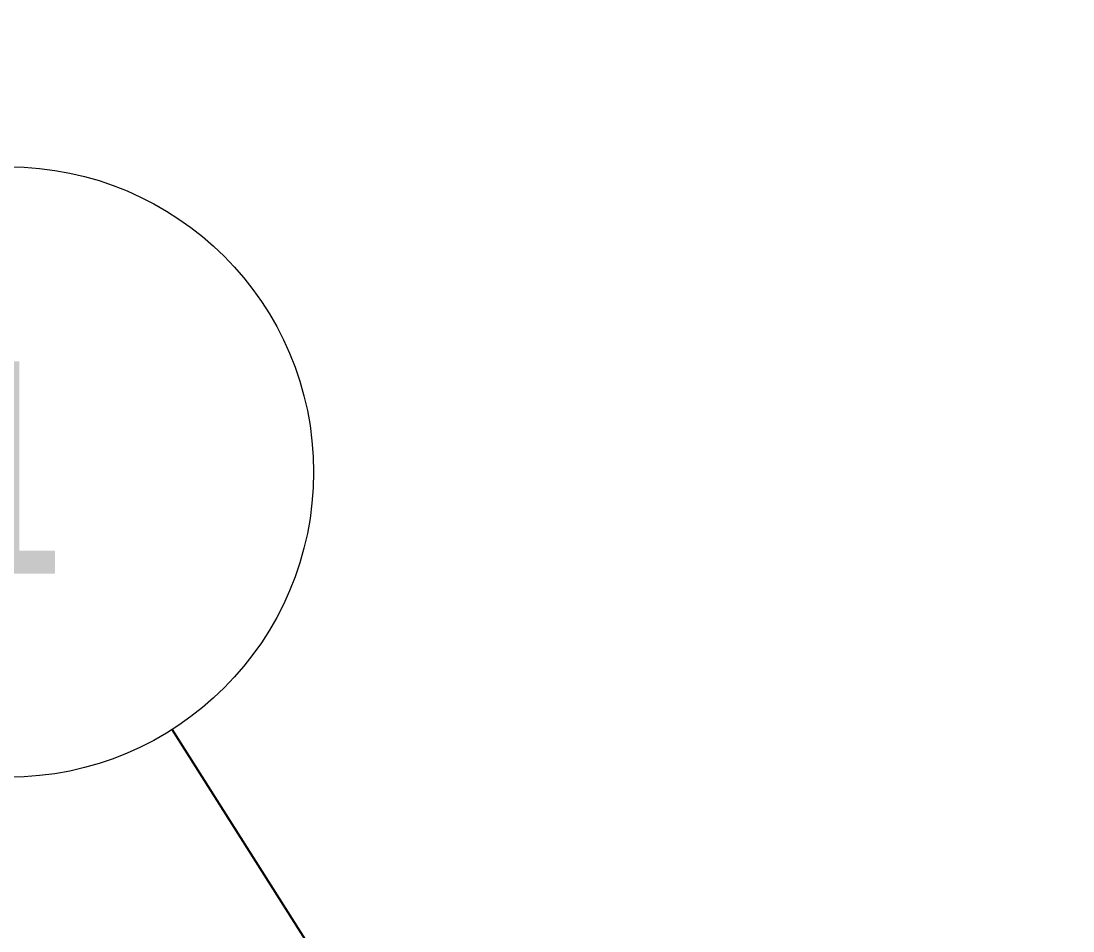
# Model space of a CAD drawing. Header units: millimetres. Extents: x 15 to 415, y 5 to 292.
# Drawn here: x 147.96 to 165.3, y 131.09 to 146.09 of the extents above; entities that cross this region are included whole.
import ezdxf

# ---------------------------------------------------------------- set-up
doc = ezdxf.new("R2010")
doc.units = ezdxf.units.MM
doc.styles.add('SLDTEXTSTYLE0', font='TXT', dxfattribs={"width": 0.75})
doc.dimstyles.new('SLDDIMSTYLE1', dxfattribs={"dimtxt": 0.18, "dimasz": 3.302, "dimexe": 0, "dimexo": 0.0625, "dimgap": 0, "dimtad": 0, "dimtih": 1, "dimtoh": 1, "dimdec": 0, "dimrnd": 1e-09, "dimzin": 0, "dimdsep": 46, "dimtxsty": 'Standard', "dimsah": 1, "dimcen": 0.09, "dimadec": 0, "dimazin": 0, "dimtfac": 3.302, "dimtdec": 0, "dimtofl": 0, "dimtmove": 0, "dimatfit": 3, "dimfxl": 0, "dimfrac": 2, "dimtolj": 1, "dimtzin": 0, "dimarcsym": 0})

# ---------------------------------------------------------------- blocks, each defined once
blk = doc.blocks.new('SW_NOTE_0_12')
at = {"color": 0, "linetype": 'Continuous', "lineweight": 0}
blk.add_circle((-2.698, 4.246), 5.031, dxfattribs=at)
at = {"color": 0, "linetype": 'Continuous', "lineweight": 0, "insert": (-2.734, 6.069), "char_height": 3.5, "attachment_point": 2, "style": 'SLDTEXTSTYLE0'}
blk.add_mtext('1', dxfattribs=at)

msp = doc.modelspace()

# ---------------------------------------------------------------- block references
at = {"color": 7, "linetype": 'Continuous', "lineweight": 0}
msp.add_blockref('SW_NOTE_0_12', (150.44867, 134.41169), dxfattribs=at)

# ---------------------------------------------------------------- texts
at = {"color": 7, "linetype": 'Continuous', "lineweight": 0, "insert": (143.80172, 259.05762), "char_height": 12.7, "attachment_point": 1, "rotation": 310, "style": 'SLDTEXTSTYLE0'}
msp.add_mtext('DrawingRegister Example', dxfattribs=at)

# ---------------------------------------------------------------- leaders
at = {"color": 7, "linetype": 'Continuous', "lineweight": 0}
msp.add_leader([(157.64484, 123.08944), (150.44867, 134.41169)], dimstyle='SLDDIMSTYLE1', dxfattribs=at)

doc.saveas('drawing.dxf')
